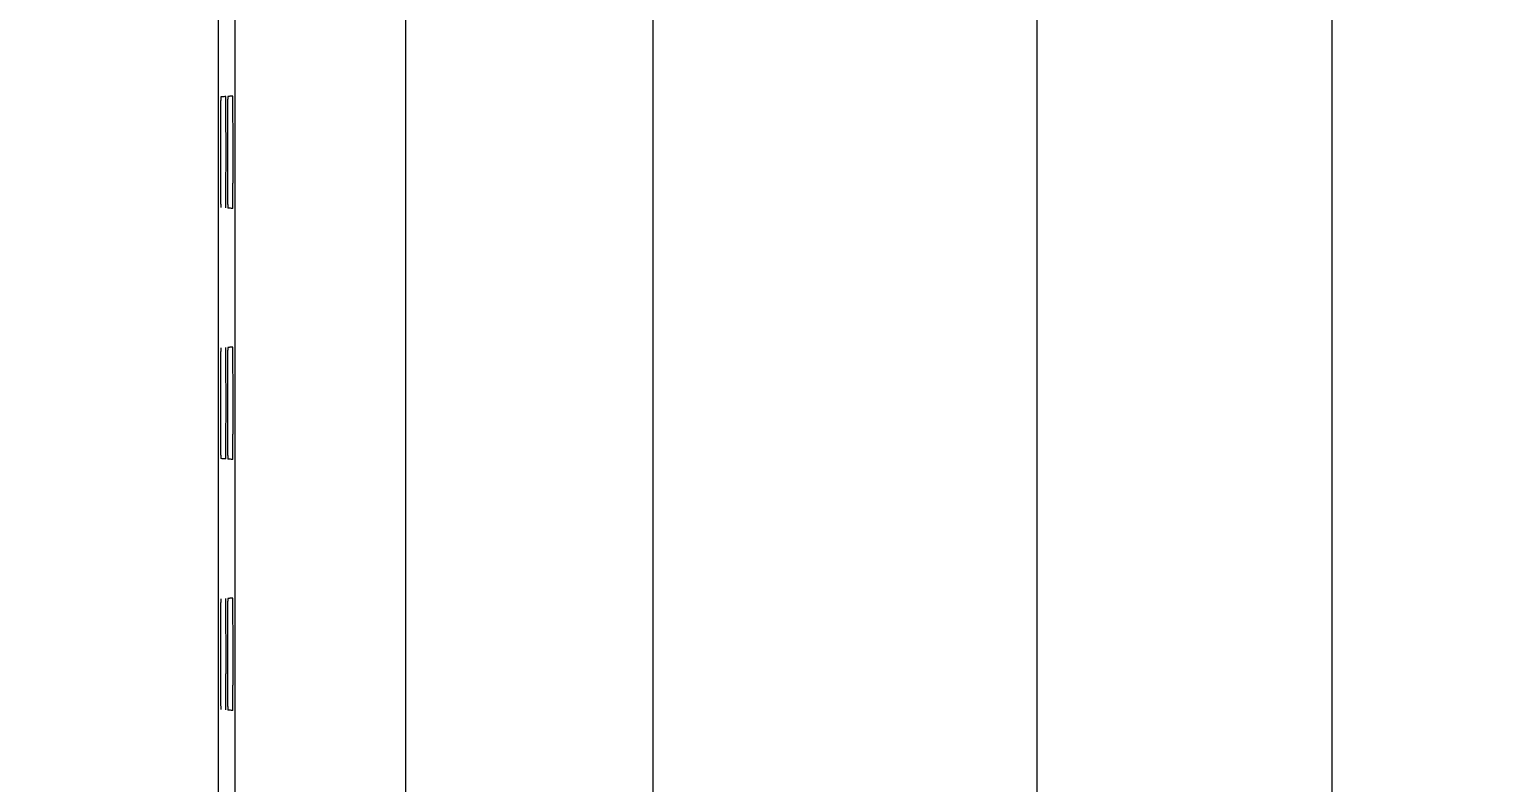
# Model space of a CAD drawing. Header units: millimetres. Extents: x -195 to 1349, y 148 to 750.
# Drawn here: x 1254.91 to 1281.02, y 380.43 to 393.94 of the extents above; entities that cross this region are included whole.
import ezdxf

# ---------------------------------------------------------------- set-up
doc = ezdxf.new("R2010")
doc.units = ezdxf.units.MM
doc.layers.get('0').update_dxf_attribs({"linetype": 'CONTINUOUS'})
doc.layers.get('Defpoints').update_dxf_attribs({"linetype": 'CONTINUOUS'})
doc.layers.add('4', color=7, linetype='CONTINUOUS', true_color=0xffffff)
doc.styles.add('ROMANC', font='romanc.shx', dxfattribs={"bigfont": 'gbcbig.shx'})
doc.dimstyles.new('YanXiu', dxfattribs={"dimtxt": 3.5, "dimasz": 2.2, "dimexe": 0.66, "dimexo": 0.66, "dimgap": 0.66, "dimtad": 0, "dimdec": 1, "dimdsep": 46, "dimtxsty": 'ROMANC', "dimcen": 0, "dimclrd": 131, "dimclre": 131, "dimclrt": 42, "dimazin": 2, "dimtfac": 1, "dimtdec": 1, "dimtofl": 0, "dimtmove": 0, "dimatfit": 3, "dimfxl": 1, "dimlwd": 5, "dimlwe": 5, "dimarcsym": 0})

# ---------------------------------------------------------------- blocks, each defined once
blk = doc.blocks.new('*D57')
at = {"color": 131, "lineweight": 5, "transparency": 16777216}
for p, q in [((1258.018, 492.781), (1285.866, 492.781)), ((1285.206, 490.581), (1285.206, 412.229)), ((1285.206, 319.889), (1285.206, 398.242)), ((1258.693, 317.689), (1285.866, 317.689))]:
    blk.add_line(p, q, dxfattribs=at)
at = {"color": 131, "lineweight": 18, "transparency": 16777216}
for points in [[(1284.839, 490.581), (1285.573, 490.581), (1285.206, 492.781)], [(1284.839, 319.889), (1285.573, 319.889), (1285.206, 317.689)]]:
    blk.add_solid(points, dxfattribs=at)
at = {"layer": 'Defpoints', "color": 0, "lineweight": 18, "transparency": 16777216}
for p in [(1257.358, 492.781), (1258.033, 317.689), (1285.206, 317.689)]:
    blk.add_point(p, dxfattribs=at)
at = {"color": 42, "lineweight": 18, "transparency": 16777216, "insert": (1285.206, 405.235), "char_height": 3.5, "attachment_point": 5, "rotation": 90, "style": 'ROMANC'}
blk.add_mtext('175.1', dxfattribs=at)
blk = doc.blocks.new('*D60')
at = {"color": 131, "lineweight": 5, "transparency": 16777216}
for p, q in [((1251.369, 470.733), (1266.762, 470.733)), ((1266.102, 468.533), (1266.102, 409.729)), ((1266.102, 341.938), (1266.102, 400.742)), ((1250.651, 339.738), (1266.762, 339.738))]:
    blk.add_line(p, q, dxfattribs=at)
at = {"color": 131, "lineweight": 18, "transparency": 16777216}
for points in [[(1265.735, 468.533), (1266.469, 468.533), (1266.102, 470.733)], [(1265.735, 341.938), (1266.469, 341.938), (1266.102, 339.738)]]:
    blk.add_solid(points, dxfattribs=at)
at = {"layer": 'Defpoints', "color": 0, "lineweight": 18, "transparency": 16777216}
for p in [(1250.709, 470.733), (1249.991, 339.738), (1266.102, 339.738)]:
    blk.add_point(p, dxfattribs=at)
at = {"color": 42, "lineweight": 18, "transparency": 16777216, "insert": (1266.102, 405.235), "char_height": 3.5, "attachment_point": 5, "rotation": 90, "style": 'ROMANC'}
blk.add_mtext('131', dxfattribs=at)
blk = doc.blocks.new('*D61')
at = {"color": 131, "lineweight": 5, "transparency": 16777216}
for p, q in [((1248.12, 488.732), (1273.648, 488.732)), ((1272.988, 486.532), (1272.988, 410.145)), ((1272.988, 323.939), (1272.988, 400.325)), ((1248.12, 321.739), (1273.648, 321.739))]:
    blk.add_line(p, q, dxfattribs=at)
at = {"color": 131, "lineweight": 18, "transparency": 16777216}
for points in [[(1272.621, 486.532), (1273.355, 486.532), (1272.988, 488.732)], [(1272.621, 323.939), (1273.355, 323.939), (1272.988, 321.739)]]:
    blk.add_solid(points, dxfattribs=at)
at = {"layer": 'Defpoints', "color": 0, "lineweight": 18, "transparency": 16777216}
for p in [(1247.46, 488.732), (1247.46, 321.739), (1272.988, 321.739)]:
    blk.add_point(p, dxfattribs=at)
at = {"color": 42, "lineweight": 18, "transparency": 16777216, "insert": (1272.988, 405.235), "char_height": 3.5, "attachment_point": 5, "rotation": 90, "style": 'ROMANC'}
blk.add_mtext('167', dxfattribs=at)
blk = doc.blocks.new('*D62')
at = {"color": 131, "lineweight": 5, "transparency": 16777216}
for p, q in [((1256.338, 491.231), (1278.941, 491.231)), ((1278.281, 489.031), (1278.281, 410.145)), ((1278.281, 321.439), (1278.281, 400.325)), ((1257.583, 319.239), (1278.941, 319.239))]:
    blk.add_line(p, q, dxfattribs=at)
at = {"color": 131, "lineweight": 18, "transparency": 16777216}
for points in [[(1277.914, 489.031), (1278.648, 489.031), (1278.281, 491.231)], [(1277.914, 321.439), (1278.648, 321.439), (1278.281, 319.239)]]:
    blk.add_solid(points, dxfattribs=at)
at = {"layer": 'Defpoints', "color": 0, "lineweight": 18, "transparency": 16777216}
for p in [(1255.678, 491.231), (1256.923, 319.239), (1278.281, 319.239)]:
    blk.add_point(p, dxfattribs=at)
at = {"color": 42, "lineweight": 18, "transparency": 16777216, "insert": (1278.281, 405.235), "char_height": 3.5, "attachment_point": 5, "rotation": 90, "style": 'ROMANC'}
blk.add_mtext('172', dxfattribs=at)
blk = doc.blocks.new('*D63')
at = {"color": 131, "lineweight": 5, "transparency": 16777216}
for p, q in [((1244.605, 499.735), (1291.557, 499.735)), ((1290.897, 497.535), (1290.897, 410.145)), ((1290.897, 312.935), (1290.897, 400.325)), ((1244.997, 310.735), (1291.557, 310.735))]:
    blk.add_line(p, q, dxfattribs=at)
at = {"color": 131, "lineweight": 18, "transparency": 16777216}
for points in [[(1290.53, 497.535), (1291.264, 497.535), (1290.897, 499.735)], [(1290.53, 312.935), (1291.264, 312.935), (1290.897, 310.735)]]:
    blk.add_solid(points, dxfattribs=at)
at = {"layer": 'Defpoints', "color": 0, "lineweight": 18, "transparency": 16777216}
for p in [(1243.945, 499.735), (1244.337, 310.735), (1290.897, 310.735)]:
    blk.add_point(p, dxfattribs=at)
at = {"color": 42, "lineweight": 18, "transparency": 16777216, "insert": (1290.897, 405.235), "char_height": 3.5, "attachment_point": 5, "rotation": 90, "style": 'ROMANC'}
blk.add_mtext('189', dxfattribs=at)
blk = doc.blocks.new('*D64')
at = {"color": 131, "lineweight": 5, "transparency": 16777216}
for p, q in [((1260.272, 505.033), (1297.486, 505.033)), ((1296.826, 502.833), (1296.826, 412.645)), ((1296.826, 307.638), (1296.826, 397.825)), ((1259.363, 305.438), (1297.486, 305.438))]:
    blk.add_line(p, q, dxfattribs=at)
at = {"color": 131, "lineweight": 18, "transparency": 16777216}
for points in [[(1296.46, 502.833), (1297.193, 502.833), (1296.826, 505.033)], [(1296.46, 307.638), (1297.193, 307.638), (1296.826, 305.438)]]:
    blk.add_solid(points, dxfattribs=at)
at = {"layer": 'Defpoints', "color": 0, "lineweight": 18, "transparency": 16777216}
for p in [(1259.612, 505.033), (1296.826, 505.033), (1258.703, 305.438)]:
    blk.add_point(p, dxfattribs=at)
at = {"color": 42, "lineweight": 18, "transparency": 16777216, "insert": (1296.826, 405.235), "char_height": 3.5, "attachment_point": 5, "rotation": 90, "style": 'ROMANC'}
blk.add_mtext('199.6', dxfattribs=at)

msp = doc.modelspace()

# ---------------------------------------------------------------- linework, layer by layer
at = {"layer": '4', "color": 7, "linetype": 'Continuous', "lineweight": 18}
for p, q in [((1261.659, 493.431), (1261.659, 317.039)), ((1258.609, 317.689), (1258.609, 492.781))]:
    msp.add_line(p, q, dxfattribs=at)
for points, knots in [([(1258.301, 455.985), (1258.301, 455.879), (1258.301, 455.773), (1258.301, 438.856), (1258.301, 422.046), (1258.301, 388.425), (1258.301, 371.614), (1258.301, 354.698), (1258.301, 354.591), (1258.301, 354.485)], [0, 0, 0, 0, 0.003136, 0.003136, 0.5, 0.5, 0.996864, 0.996864, 1, 1, 1, 1]), ([(1258.348, 392.727), (1258.348, 392.727), (1258.348, 392.721), (1258.347, 392.702), (1258.347, 392.694), (1258.347, 392.675), (1258.347, 392.664), (1258.346, 392.639), (1258.346, 392.612), (1258.346, 392.578), (1258.345, 392.551), (1258.345, 392.542), (1258.345, 392.523), (1258.345, 392.513), (1258.345, 392.481), (1258.345, 392.46), (1258.344, 392.391), (1258.344, 392.341), (1258.344, 392.273), (1258.344, 392.26), (1258.344, 392.232), (1258.344, 392.217), (1258.344, 392.174), (1258.344, 392.145), (1258.344, 392.086), (1258.343, 392.055), (1258.343, 392.009), (1258.343, 391.993), (1258.343, 391.961), (1258.343, 391.945), (1258.343, 391.897), (1258.343, 391.833), (1258.343, 391.769), (1258.343, 391.704), (1258.343, 391.671), (1258.343, 391.623), (1258.343, 391.606), (1258.343, 391.574), (1258.343, 391.494), (1258.343, 391.417), (1258.344, 391.342), (1258.344, 391.327), (1258.344, 391.297), (1258.344, 391.283), (1258.344, 391.239), (1258.344, 391.212), (1258.344, 391.131), (1258.344, 391.081), (1258.345, 391.023), (1258.345, 391.012), (1258.345, 390.99), (1258.345, 390.979), (1258.345, 390.948), (1258.345, 390.929), (1258.346, 390.893), (1258.346, 390.876), (1258.346, 390.846), (1258.346, 390.832), (1258.347, 390.807), (1258.347, 390.785), (1258.347, 390.769), (1258.348, 390.756), (1258.348, 390.751), (1258.348, 390.745), (1258.348, 390.743), (1258.348, 390.743)], [0, 0, 0, 0, 0.0625, 0.0625, 0.09375, 0.09375, 0.125, 0.125, 0.15625, 0.1875, 0.1875, 0.203125, 0.203125, 0.21875, 0.21875, 0.25, 0.25, 0.3125, 0.3125, 0.328125, 0.328125, 0.34375, 0.34375, 0.375, 0.375, 0.40625, 0.40625, 0.421875, 0.421875, 0.4375, 0.4375, 0.46875, 0.5, 0.5, 0.53125, 0.53125, 0.546875, 0.546875, 0.5625, 0.625, 0.625, 0.640625, 0.640625, 0.65625, 0.65625, 0.6875, 0.6875, 0.75, 0.75, 0.765625, 0.765625, 0.78125, 0.78125, 0.8125, 0.8125, 0.84375, 0.84375, 0.875, 0.875, 0.90625, 0.9375, 0.9375, 0.96875, 0.96875, 1, 1, 1, 1]), ([(1258.438, 392.734), (1258.425, 392.733), (1258.413, 392.732), (1258.392, 392.73), (1258.384, 392.73), (1258.366, 392.729), (1258.357, 392.728), (1258.348, 392.727)], [0, 0, 0, 0, 0.406541, 0.406541, 0.703271, 0.703271, 1, 1, 1, 1]), ([(1258.438, 390.737), (1258.438, 390.737), (1258.438, 390.743), (1258.439, 390.762), (1258.439, 390.77), (1258.439, 390.785), (1258.439, 390.79), (1258.439, 390.801), (1258.439, 390.807), (1258.44, 390.825), (1258.44, 390.853), (1258.44, 390.887), (1258.441, 390.914), (1258.441, 390.923), (1258.441, 390.943), (1258.441, 390.953), (1258.441, 390.984), (1258.441, 391.006), (1258.442, 391.075), (1258.442, 391.125), (1258.442, 391.194), (1258.442, 391.208), (1258.442, 391.236), (1258.442, 391.25), (1258.442, 391.293), (1258.442, 391.323), (1258.442, 391.383), (1258.443, 391.413), (1258.443, 391.46), (1258.443, 391.476), (1258.443, 391.508), (1258.443, 391.524), (1258.443, 391.572), (1258.443, 391.637), (1258.443, 391.702), (1258.443, 391.767), (1258.443, 391.8), (1258.443, 391.849), (1258.443, 391.865), (1258.443, 391.898), (1258.443, 391.978), (1258.443, 392.056), (1258.442, 392.132), (1258.442, 392.147), (1258.442, 392.176), (1258.442, 392.191), (1258.442, 392.234), (1258.442, 392.262), (1258.442, 392.344), (1258.442, 392.394), (1258.441, 392.452), (1258.441, 392.464), (1258.441, 392.486), (1258.441, 392.496), (1258.441, 392.527), (1258.441, 392.547), (1258.44, 392.583), (1258.44, 392.6), (1258.44, 392.631), (1258.44, 392.645), (1258.439, 392.67), (1258.439, 392.692), (1258.439, 392.708), (1258.438, 392.721), (1258.438, 392.726), (1258.438, 392.732), (1258.438, 392.734), (1258.438, 392.734)], [0, 0, 0, 0, 0.0625, 0.0625, 0.09375, 0.09375, 0.109375, 0.109375, 0.125, 0.125, 0.15625, 0.1875, 0.1875, 0.203125, 0.203125, 0.21875, 0.21875, 0.25, 0.25, 0.3125, 0.3125, 0.328125, 0.328125, 0.34375, 0.34375, 0.375, 0.375, 0.40625, 0.40625, 0.421875, 0.421875, 0.4375, 0.4375, 0.46875, 0.5, 0.5, 0.53125, 0.53125, 0.546875, 0.546875, 0.5625, 0.625, 0.625, 0.640625, 0.640625, 0.65625, 0.65625, 0.6875, 0.6875, 0.75, 0.75, 0.765625, 0.765625, 0.78125, 0.78125, 0.8125, 0.8125, 0.84375, 0.84375, 0.875, 0.875, 0.90625, 0.9375, 0.9375, 0.96875, 0.96875, 1, 1, 1, 1]), ([(1258.474, 392.736), (1258.474, 392.736), (1258.473, 392.73), (1258.473, 392.711), (1258.473, 392.703), (1258.472, 392.684), (1258.472, 392.672), (1258.472, 392.647), (1258.472, 392.619), (1258.471, 392.586), (1258.471, 392.559), (1258.471, 392.549), (1258.471, 392.53), (1258.471, 392.519), (1258.471, 392.488), (1258.471, 392.466), (1258.47, 392.397), (1258.47, 392.347), (1258.47, 392.278), (1258.47, 392.264), (1258.47, 392.236), (1258.47, 392.222), (1258.469, 392.178), (1258.469, 392.149), (1258.469, 392.089), (1258.469, 392.058), (1258.469, 392.011), (1258.469, 391.995), (1258.469, 391.963), (1258.469, 391.947), (1258.469, 391.899), (1258.469, 391.834), (1258.469, 391.769), (1258.469, 391.704), (1258.469, 391.671), (1258.469, 391.622), (1258.469, 391.605), (1258.469, 391.573), (1258.469, 391.492), (1258.469, 391.414), (1258.469, 391.338), (1258.469, 391.323), (1258.469, 391.293), (1258.469, 391.279), (1258.47, 391.235), (1258.47, 391.207), (1258.47, 391.126), (1258.47, 391.075), (1258.47, 391.017), (1258.471, 391.005), (1258.471, 390.983), (1258.471, 390.973), (1258.471, 390.941), (1258.471, 390.922), (1258.471, 390.886), (1258.471, 390.869), (1258.472, 390.838), (1258.472, 390.824), (1258.472, 390.798), (1258.473, 390.776), (1258.473, 390.76), (1258.473, 390.748), (1258.473, 390.743), (1258.474, 390.736), (1258.474, 390.734), (1258.474, 390.734)], [0, 0, 0, 0, 0.0625, 0.0625, 0.09375, 0.09375, 0.125, 0.125, 0.15625, 0.1875, 0.1875, 0.203125, 0.203125, 0.21875, 0.21875, 0.25, 0.25, 0.3125, 0.3125, 0.328125, 0.328125, 0.34375, 0.34375, 0.375, 0.375, 0.40625, 0.40625, 0.421875, 0.421875, 0.4375, 0.4375, 0.46875, 0.5, 0.5, 0.53125, 0.53125, 0.546875, 0.546875, 0.5625, 0.625, 0.625, 0.640625, 0.640625, 0.65625, 0.65625, 0.6875, 0.6875, 0.75, 0.75, 0.765625, 0.765625, 0.78125, 0.78125, 0.8125, 0.8125, 0.84375, 0.84375, 0.875, 0.875, 0.90625, 0.9375, 0.9375, 0.96875, 0.96875, 1, 1, 1, 1]), ([(1258.563, 392.742), (1258.55, 392.741), (1258.537, 392.741), (1258.514, 392.739), (1258.505, 392.738), (1258.489, 392.737), (1258.481, 392.737), (1258.474, 392.736)], [0, 0, 0, 0, 0.448295, 0.448295, 0.75351, 0.75351, 1, 1, 1, 1]), ([(1258.563, 390.728), (1258.564, 390.728), (1258.564, 390.735), (1258.564, 390.754), (1258.565, 390.762), (1258.565, 390.776), (1258.565, 390.781), (1258.565, 390.793), (1258.565, 390.799), (1258.565, 390.817), (1258.566, 390.846), (1258.566, 390.879), (1258.566, 390.907), (1258.566, 390.916), (1258.566, 390.936), (1258.567, 390.946), (1258.567, 390.978), (1258.567, 391), (1258.567, 391.069), (1258.567, 391.12), (1258.568, 391.189), (1258.568, 391.203), (1258.568, 391.231), (1258.568, 391.246), (1258.568, 391.289), (1258.568, 391.319), (1258.568, 391.38), (1258.568, 391.411), (1258.568, 391.458), (1258.568, 391.474), (1258.568, 391.506), (1258.568, 391.522), (1258.568, 391.571), (1258.569, 391.636), (1258.569, 391.702), (1258.569, 391.767), (1258.569, 391.8), (1258.569, 391.85), (1258.569, 391.866), (1258.568, 391.899), (1258.568, 391.98), (1258.568, 392.059), (1258.568, 392.135), (1258.568, 392.15), (1258.568, 392.18), (1258.568, 392.195), (1258.568, 392.239), (1258.568, 392.267), (1258.567, 392.349), (1258.567, 392.4), (1258.567, 392.459), (1258.567, 392.47), (1258.567, 392.492), (1258.567, 392.503), (1258.566, 392.534), (1258.566, 392.554), (1258.566, 392.591), (1258.566, 392.607), (1258.566, 392.639), (1258.565, 392.653), (1258.565, 392.678), (1258.565, 392.7), (1258.564, 392.716), (1258.564, 392.729), (1258.564, 392.734), (1258.564, 392.741), (1258.563, 392.742), (1258.563, 392.742)], [0, 0, 0, 0, 0.0625, 0.0625, 0.09375, 0.09375, 0.109375, 0.109375, 0.125, 0.125, 0.15625, 0.1875, 0.1875, 0.203125, 0.203125, 0.21875, 0.21875, 0.25, 0.25, 0.3125, 0.3125, 0.328125, 0.328125, 0.34375, 0.34375, 0.375, 0.375, 0.40625, 0.40625, 0.421875, 0.421875, 0.4375, 0.4375, 0.46875, 0.5, 0.5, 0.53125, 0.53125, 0.546875, 0.546875, 0.5625, 0.625, 0.625, 0.640625, 0.640625, 0.65625, 0.65625, 0.6875, 0.6875, 0.75, 0.75, 0.765625, 0.765625, 0.78125, 0.78125, 0.8125, 0.8125, 0.84375, 0.84375, 0.875, 0.875, 0.90625, 0.9375, 0.9375, 0.96875, 0.96875, 1, 1, 1, 1]), ([(1258.563, 390.728), (1258.55, 390.729), (1258.537, 390.73), (1258.514, 390.732), (1258.505, 390.732), (1258.489, 390.733), (1258.481, 390.734), (1258.474, 390.734)], [0, 0, 0, 0, 0.448296, 0.448296, 0.75351, 0.75351, 1, 1, 1, 1]), ([(1258.438, 386.237), (1258.438, 386.237), (1258.438, 386.243), (1258.439, 386.262), (1258.439, 386.27), (1258.439, 386.285), (1258.439, 386.29), (1258.439, 386.301), (1258.439, 386.307), (1258.44, 386.325), (1258.44, 386.353), (1258.44, 386.387), (1258.441, 386.414), (1258.441, 386.423), (1258.441, 386.443), (1258.441, 386.453), (1258.441, 386.484), (1258.441, 386.506), (1258.442, 386.575), (1258.442, 386.625), (1258.442, 386.694), (1258.442, 386.708), (1258.442, 386.736), (1258.442, 386.75), (1258.442, 386.793), (1258.442, 386.823), (1258.442, 386.883), (1258.443, 386.913), (1258.443, 386.96), (1258.443, 386.976), (1258.443, 387.008), (1258.443, 387.024), (1258.443, 387.072), (1258.443, 387.137), (1258.443, 387.202), (1258.443, 387.267), (1258.443, 387.3), (1258.443, 387.349), (1258.443, 387.365), (1258.443, 387.398), (1258.443, 387.478), (1258.443, 387.556), (1258.442, 387.632), (1258.442, 387.647), (1258.442, 387.676), (1258.442, 387.691), (1258.442, 387.734), (1258.442, 387.762), (1258.442, 387.844), (1258.442, 387.894), (1258.441, 387.952), (1258.441, 387.964), (1258.441, 387.986), (1258.441, 387.996), (1258.441, 388.027), (1258.441, 388.047), (1258.44, 388.083), (1258.44, 388.1), (1258.44, 388.131), (1258.44, 388.145), (1258.439, 388.17), (1258.439, 388.192), (1258.439, 388.208), (1258.438, 388.221), (1258.438, 388.226), (1258.438, 388.232), (1258.438, 388.234), (1258.438, 388.234)], [0, 0, 0, 0, 0.0625, 0.0625, 0.09375, 0.09375, 0.109375, 0.109375, 0.125, 0.125, 0.15625, 0.1875, 0.1875, 0.203125, 0.203125, 0.21875, 0.21875, 0.25, 0.25, 0.3125, 0.3125, 0.328125, 0.328125, 0.34375, 0.34375, 0.375, 0.375, 0.40625, 0.40625, 0.421875, 0.421875, 0.4375, 0.4375, 0.46875, 0.5, 0.5, 0.53125, 0.53125, 0.546875, 0.546875, 0.5625, 0.625, 0.625, 0.640625, 0.640625, 0.65625, 0.65625, 0.6875, 0.6875, 0.75, 0.75, 0.765625, 0.765625, 0.78125, 0.78125, 0.8125, 0.8125, 0.84375, 0.84375, 0.875, 0.875, 0.90625, 0.9375, 0.9375, 0.96875, 0.96875, 1, 1, 1, 1]), ([(1258.474, 388.236), (1258.474, 388.236), (1258.473, 388.23), (1258.473, 388.211), (1258.473, 388.203), (1258.472, 388.184), (1258.472, 388.172), (1258.472, 388.147), (1258.472, 388.119), (1258.471, 388.086), (1258.471, 388.059), (1258.471, 388.049), (1258.471, 388.03), (1258.471, 388.019), (1258.471, 387.988), (1258.471, 387.966), (1258.47, 387.897), (1258.47, 387.847), (1258.47, 387.778), (1258.47, 387.764), (1258.47, 387.736), (1258.47, 387.722), (1258.469, 387.678), (1258.469, 387.649), (1258.469, 387.589), (1258.469, 387.558), (1258.469, 387.511), (1258.469, 387.495), (1258.469, 387.463), (1258.469, 387.447), (1258.469, 387.399), (1258.469, 387.334), (1258.469, 387.269), (1258.469, 387.204), (1258.469, 387.171), (1258.469, 387.122), (1258.469, 387.105), (1258.469, 387.073), (1258.469, 386.992), (1258.469, 386.914), (1258.469, 386.838), (1258.469, 386.823), (1258.469, 386.793), (1258.469, 386.779), (1258.47, 386.735), (1258.47, 386.707), (1258.47, 386.626), (1258.47, 386.575), (1258.47, 386.517), (1258.471, 386.505), (1258.471, 386.483), (1258.471, 386.473), (1258.471, 386.441), (1258.471, 386.422), (1258.471, 386.386), (1258.471, 386.369), (1258.472, 386.338), (1258.472, 386.324), (1258.472, 386.298), (1258.473, 386.276), (1258.473, 386.26), (1258.473, 386.248), (1258.473, 386.243), (1258.474, 386.236), (1258.474, 386.234), (1258.474, 386.234)], [0, 0, 0, 0, 0.0625, 0.0625, 0.09375, 0.09375, 0.125, 0.125, 0.15625, 0.1875, 0.1875, 0.203125, 0.203125, 0.21875, 0.21875, 0.25, 0.25, 0.3125, 0.3125, 0.328125, 0.328125, 0.34375, 0.34375, 0.375, 0.375, 0.40625, 0.40625, 0.421875, 0.421875, 0.4375, 0.4375, 0.46875, 0.5, 0.5, 0.53125, 0.53125, 0.546875, 0.546875, 0.5625, 0.625, 0.625, 0.640625, 0.640625, 0.65625, 0.65625, 0.6875, 0.6875, 0.75, 0.75, 0.765625, 0.765625, 0.78125, 0.78125, 0.8125, 0.8125, 0.84375, 0.84375, 0.875, 0.875, 0.90625, 0.9375, 0.9375, 0.96875, 0.96875, 1, 1, 1, 1]), ([(1258.563, 388.242), (1258.55, 388.241), (1258.537, 388.241), (1258.514, 388.239), (1258.505, 388.238), (1258.489, 388.237), (1258.481, 388.237), (1258.474, 388.236)], [0, 0, 0, 0, 0.448295, 0.448295, 0.75351, 0.75351, 1, 1, 1, 1]), ([(1258.563, 386.228), (1258.564, 386.228), (1258.564, 386.235), (1258.564, 386.254), (1258.565, 386.262), (1258.565, 386.276), (1258.565, 386.281), (1258.565, 386.293), (1258.565, 386.299), (1258.565, 386.317), (1258.566, 386.346), (1258.566, 386.379), (1258.566, 386.407), (1258.566, 386.416), (1258.566, 386.436), (1258.567, 386.446), (1258.567, 386.478), (1258.567, 386.5), (1258.567, 386.569), (1258.567, 386.62), (1258.568, 386.689), (1258.568, 386.703), (1258.568, 386.731), (1258.568, 386.746), (1258.568, 386.789), (1258.568, 386.819), (1258.568, 386.88), (1258.568, 386.911), (1258.568, 386.958), (1258.568, 386.974), (1258.568, 387.006), (1258.568, 387.022), (1258.568, 387.071), (1258.569, 387.136), (1258.569, 387.202), (1258.569, 387.267), (1258.569, 387.3), (1258.569, 387.35), (1258.569, 387.366), (1258.568, 387.399), (1258.568, 387.48), (1258.568, 387.559), (1258.568, 387.635), (1258.568, 387.65), (1258.568, 387.68), (1258.568, 387.695), (1258.568, 387.739), (1258.568, 387.767), (1258.567, 387.849), (1258.567, 387.9), (1258.567, 387.959), (1258.567, 387.97), (1258.567, 387.992), (1258.567, 388.003), (1258.566, 388.034), (1258.566, 388.054), (1258.566, 388.091), (1258.566, 388.107), (1258.566, 388.139), (1258.565, 388.153), (1258.565, 388.178), (1258.565, 388.2), (1258.564, 388.216), (1258.564, 388.229), (1258.564, 388.234), (1258.564, 388.241), (1258.563, 388.242), (1258.563, 388.242)], [0, 0, 0, 0, 0.0625, 0.0625, 0.09375, 0.09375, 0.109375, 0.109375, 0.125, 0.125, 0.15625, 0.1875, 0.1875, 0.203125, 0.203125, 0.21875, 0.21875, 0.25, 0.25, 0.3125, 0.3125, 0.328125, 0.328125, 0.34375, 0.34375, 0.375, 0.375, 0.40625, 0.40625, 0.421875, 0.421875, 0.4375, 0.4375, 0.46875, 0.5, 0.5, 0.53125, 0.53125, 0.546875, 0.546875, 0.5625, 0.625, 0.625, 0.640625, 0.640625, 0.65625, 0.65625, 0.6875, 0.6875, 0.75, 0.75, 0.765625, 0.765625, 0.78125, 0.78125, 0.8125, 0.8125, 0.84375, 0.84375, 0.875, 0.875, 0.90625, 0.9375, 0.9375, 0.96875, 0.96875, 1, 1, 1, 1]), ([(1258.348, 388.227), (1258.348, 388.227), (1258.348, 388.221), (1258.347, 388.202), (1258.347, 388.194), (1258.347, 388.175), (1258.347, 388.164), (1258.346, 388.139), (1258.346, 388.112), (1258.346, 388.078), (1258.345, 388.051), (1258.345, 388.042), (1258.345, 388.023), (1258.345, 388.013), (1258.345, 387.981), (1258.345, 387.96), (1258.344, 387.891), (1258.344, 387.841), (1258.344, 387.773), (1258.344, 387.76), (1258.344, 387.732), (1258.344, 387.717), (1258.344, 387.674), (1258.344, 387.645), (1258.344, 387.586), (1258.343, 387.555), (1258.343, 387.509), (1258.343, 387.493), (1258.343, 387.461), (1258.343, 387.445), (1258.343, 387.397), (1258.343, 387.333), (1258.343, 387.269), (1258.343, 387.204), (1258.343, 387.171), (1258.343, 387.123), (1258.343, 387.106), (1258.343, 387.074), (1258.343, 386.994), (1258.343, 386.917), (1258.344, 386.842), (1258.344, 386.827), (1258.344, 386.797), (1258.344, 386.783), (1258.344, 386.739), (1258.344, 386.712), (1258.344, 386.631), (1258.344, 386.581), (1258.345, 386.523), (1258.345, 386.512), (1258.345, 386.49), (1258.345, 386.479), (1258.345, 386.448), (1258.345, 386.429), (1258.346, 386.393), (1258.346, 386.376), (1258.346, 386.346), (1258.346, 386.332), (1258.347, 386.307), (1258.347, 386.285), (1258.347, 386.269), (1258.348, 386.256), (1258.348, 386.251), (1258.348, 386.245), (1258.348, 386.243), (1258.348, 386.243)], [0, 0, 0, 0, 0.0625, 0.0625, 0.09375, 0.09375, 0.125, 0.125, 0.15625, 0.1875, 0.1875, 0.203125, 0.203125, 0.21875, 0.21875, 0.25, 0.25, 0.3125, 0.3125, 0.328125, 0.328125, 0.34375, 0.34375, 0.375, 0.375, 0.40625, 0.40625, 0.421875, 0.421875, 0.4375, 0.4375, 0.46875, 0.5, 0.5, 0.53125, 0.53125, 0.546875, 0.546875, 0.5625, 0.625, 0.625, 0.640625, 0.640625, 0.65625, 0.65625, 0.6875, 0.6875, 0.75, 0.75, 0.765625, 0.765625, 0.78125, 0.78125, 0.8125, 0.8125, 0.84375, 0.84375, 0.875, 0.875, 0.90625, 0.9375, 0.9375, 0.96875, 0.96875, 1, 1, 1, 1]), ([(1258.438, 386.237), (1258.425, 386.238), (1258.413, 386.239), (1258.392, 386.24), (1258.384, 386.241), (1258.366, 386.242), (1258.357, 386.243), (1258.348, 386.243)], [0, 0, 0, 0, 0.406541, 0.406541, 0.703271, 0.703271, 1, 1, 1, 1]), ([(1258.563, 386.228), (1258.55, 386.229), (1258.537, 386.23), (1258.514, 386.232), (1258.505, 386.232), (1258.489, 386.233), (1258.481, 386.234), (1258.474, 386.234)], [0, 0, 0, 0, 0.448296, 0.448296, 0.75351, 0.75351, 1, 1, 1, 1]), ([(1258.348, 383.727), (1258.348, 383.727), (1258.348, 383.721), (1258.347, 383.702), (1258.347, 383.694), (1258.347, 383.675), (1258.347, 383.664), (1258.346, 383.639), (1258.346, 383.612), (1258.346, 383.578), (1258.345, 383.551), (1258.345, 383.542), (1258.345, 383.523), (1258.345, 383.513), (1258.345, 383.481), (1258.345, 383.46), (1258.344, 383.391), (1258.344, 383.341), (1258.344, 383.273), (1258.344, 383.26), (1258.344, 383.232), (1258.344, 383.217), (1258.344, 383.174), (1258.344, 383.145), (1258.344, 383.086), (1258.343, 383.055), (1258.343, 383.009), (1258.343, 382.993), (1258.343, 382.961), (1258.343, 382.945), (1258.343, 382.897), (1258.343, 382.833), (1258.343, 382.769), (1258.343, 382.704), (1258.343, 382.671), (1258.343, 382.623), (1258.343, 382.606), (1258.343, 382.574), (1258.343, 382.494), (1258.343, 382.417), (1258.344, 382.342), (1258.344, 382.327), (1258.344, 382.297), (1258.344, 382.283), (1258.344, 382.239), (1258.344, 382.212), (1258.344, 382.131), (1258.344, 382.081), (1258.345, 382.023), (1258.345, 382.012), (1258.345, 381.99), (1258.345, 381.979), (1258.345, 381.948), (1258.345, 381.929), (1258.346, 381.893), (1258.346, 381.876), (1258.346, 381.846), (1258.346, 381.832), (1258.347, 381.807), (1258.347, 381.785), (1258.347, 381.769), (1258.348, 381.756), (1258.348, 381.751), (1258.348, 381.745), (1258.348, 381.743), (1258.348, 381.743)], [0, 0, 0, 0, 0.0625, 0.0625, 0.09375, 0.09375, 0.125, 0.125, 0.15625, 0.1875, 0.1875, 0.203125, 0.203125, 0.21875, 0.21875, 0.25, 0.25, 0.3125, 0.3125, 0.328125, 0.328125, 0.34375, 0.34375, 0.375, 0.375, 0.40625, 0.40625, 0.421875, 0.421875, 0.4375, 0.4375, 0.46875, 0.5, 0.5, 0.53125, 0.53125, 0.546875, 0.546875, 0.5625, 0.625, 0.625, 0.640625, 0.640625, 0.65625, 0.65625, 0.6875, 0.6875, 0.75, 0.75, 0.765625, 0.765625, 0.78125, 0.78125, 0.8125, 0.8125, 0.84375, 0.84375, 0.875, 0.875, 0.90625, 0.9375, 0.9375, 0.96875, 0.96875, 1, 1, 1, 1]), ([(1258.438, 381.737), (1258.438, 381.737), (1258.438, 381.743), (1258.439, 381.762), (1258.439, 381.77), (1258.439, 381.785), (1258.439, 381.79), (1258.439, 381.801), (1258.439, 381.807), (1258.44, 381.825), (1258.44, 381.853), (1258.44, 381.887), (1258.441, 381.914), (1258.441, 381.923), (1258.441, 381.943), (1258.441, 381.953), (1258.441, 381.984), (1258.441, 382.006), (1258.442, 382.075), (1258.442, 382.125), (1258.442, 382.194), (1258.442, 382.208), (1258.442, 382.236), (1258.442, 382.25), (1258.442, 382.293), (1258.442, 382.323), (1258.442, 382.383), (1258.443, 382.413), (1258.443, 382.46), (1258.443, 382.476), (1258.443, 382.508), (1258.443, 382.524), (1258.443, 382.572), (1258.443, 382.637), (1258.443, 382.702), (1258.443, 382.767), (1258.443, 382.8), (1258.443, 382.849), (1258.443, 382.865), (1258.443, 382.898), (1258.443, 382.978), (1258.443, 383.056), (1258.442, 383.132), (1258.442, 383.147), (1258.442, 383.176), (1258.442, 383.191), (1258.442, 383.234), (1258.442, 383.262), (1258.442, 383.344), (1258.442, 383.394), (1258.441, 383.452), (1258.441, 383.464), (1258.441, 383.486), (1258.441, 383.496), (1258.441, 383.527), (1258.441, 383.547), (1258.44, 383.583), (1258.44, 383.6), (1258.44, 383.631), (1258.44, 383.645), (1258.439, 383.67), (1258.439, 383.692), (1258.439, 383.708), (1258.438, 383.721), (1258.438, 383.726), (1258.438, 383.732), (1258.438, 383.734), (1258.438, 383.734)], [0, 0, 0, 0, 0.0625, 0.0625, 0.09375, 0.09375, 0.109375, 0.109375, 0.125, 0.125, 0.15625, 0.1875, 0.1875, 0.203125, 0.203125, 0.21875, 0.21875, 0.25, 0.25, 0.3125, 0.3125, 0.328125, 0.328125, 0.34375, 0.34375, 0.375, 0.375, 0.40625, 0.40625, 0.421875, 0.421875, 0.4375, 0.4375, 0.46875, 0.5, 0.5, 0.53125, 0.53125, 0.546875, 0.546875, 0.5625, 0.625, 0.625, 0.640625, 0.640625, 0.65625, 0.65625, 0.6875, 0.6875, 0.75, 0.75, 0.765625, 0.765625, 0.78125, 0.78125, 0.8125, 0.8125, 0.84375, 0.84375, 0.875, 0.875, 0.90625, 0.9375, 0.9375, 0.96875, 0.96875, 1, 1, 1, 1]), ([(1258.474, 383.736), (1258.474, 383.736), (1258.473, 383.73), (1258.473, 383.711), (1258.473, 383.703), (1258.472, 383.684), (1258.472, 383.672), (1258.472, 383.647), (1258.472, 383.619), (1258.471, 383.586), (1258.471, 383.559), (1258.471, 383.549), (1258.471, 383.53), (1258.471, 383.519), (1258.471, 383.488), (1258.471, 383.466), (1258.47, 383.397), (1258.47, 383.347), (1258.47, 383.278), (1258.47, 383.264), (1258.47, 383.236), (1258.47, 383.222), (1258.469, 383.178), (1258.469, 383.149), (1258.469, 383.089), (1258.469, 383.058), (1258.469, 383.011), (1258.469, 382.995), (1258.469, 382.963), (1258.469, 382.947), (1258.469, 382.899), (1258.469, 382.834), (1258.469, 382.769), (1258.469, 382.704), (1258.469, 382.671), (1258.469, 382.622), (1258.469, 382.605), (1258.469, 382.573), (1258.469, 382.492), (1258.469, 382.414), (1258.469, 382.338), (1258.469, 382.323), (1258.469, 382.293), (1258.469, 382.279), (1258.47, 382.235), (1258.47, 382.207), (1258.47, 382.126), (1258.47, 382.075), (1258.47, 382.017), (1258.471, 382.005), (1258.471, 381.983), (1258.471, 381.973), (1258.471, 381.941), (1258.471, 381.922), (1258.471, 381.886), (1258.471, 381.869), (1258.472, 381.838), (1258.472, 381.824), (1258.472, 381.798), (1258.473, 381.776), (1258.473, 381.76), (1258.473, 381.748), (1258.473, 381.743), (1258.474, 381.736), (1258.474, 381.734), (1258.474, 381.734)], [0, 0, 0, 0, 0.0625, 0.0625, 0.09375, 0.09375, 0.125, 0.125, 0.15625, 0.1875, 0.1875, 0.203125, 0.203125, 0.21875, 0.21875, 0.25, 0.25, 0.3125, 0.3125, 0.328125, 0.328125, 0.34375, 0.34375, 0.375, 0.375, 0.40625, 0.40625, 0.421875, 0.421875, 0.4375, 0.4375, 0.46875, 0.5, 0.5, 0.53125, 0.53125, 0.546875, 0.546875, 0.5625, 0.625, 0.625, 0.640625, 0.640625, 0.65625, 0.65625, 0.6875, 0.6875, 0.75, 0.75, 0.765625, 0.765625, 0.78125, 0.78125, 0.8125, 0.8125, 0.84375, 0.84375, 0.875, 0.875, 0.90625, 0.9375, 0.9375, 0.96875, 0.96875, 1, 1, 1, 1]), ([(1258.563, 383.742), (1258.55, 383.741), (1258.537, 383.741), (1258.514, 383.739), (1258.505, 383.738), (1258.489, 383.737), (1258.481, 383.737), (1258.474, 383.736)], [0, 0, 0, 0, 0.448295, 0.448295, 0.75351, 0.75351, 1, 1, 1, 1]), ([(1258.563, 381.728), (1258.564, 381.728), (1258.564, 381.735), (1258.564, 381.754), (1258.565, 381.762), (1258.565, 381.776), (1258.565, 381.781), (1258.565, 381.793), (1258.565, 381.799), (1258.565, 381.817), (1258.566, 381.846), (1258.566, 381.879), (1258.566, 381.907), (1258.566, 381.916), (1258.566, 381.936), (1258.567, 381.946), (1258.567, 381.978), (1258.567, 382), (1258.567, 382.069), (1258.567, 382.12), (1258.568, 382.189), (1258.568, 382.203), (1258.568, 382.231), (1258.568, 382.246), (1258.568, 382.289), (1258.568, 382.319), (1258.568, 382.38), (1258.568, 382.411), (1258.568, 382.458), (1258.568, 382.474), (1258.568, 382.506), (1258.568, 382.522), (1258.568, 382.571), (1258.569, 382.636), (1258.569, 382.702), (1258.569, 382.767), (1258.569, 382.8), (1258.569, 382.85), (1258.569, 382.866), (1258.568, 382.899), (1258.568, 382.98), (1258.568, 383.059), (1258.568, 383.135), (1258.568, 383.15), (1258.568, 383.18), (1258.568, 383.195), (1258.568, 383.239), (1258.568, 383.267), (1258.567, 383.349), (1258.567, 383.4), (1258.567, 383.459), (1258.567, 383.47), (1258.567, 383.492), (1258.567, 383.503), (1258.566, 383.534), (1258.566, 383.554), (1258.566, 383.591), (1258.566, 383.607), (1258.566, 383.639), (1258.565, 383.653), (1258.565, 383.678), (1258.565, 383.7), (1258.564, 383.716), (1258.564, 383.729), (1258.564, 383.734), (1258.564, 383.741), (1258.563, 383.742), (1258.563, 383.742)], [0, 0, 0, 0, 0.0625, 0.0625, 0.09375, 0.09375, 0.109375, 0.109375, 0.125, 0.125, 0.15625, 0.1875, 0.1875, 0.203125, 0.203125, 0.21875, 0.21875, 0.25, 0.25, 0.3125, 0.3125, 0.328125, 0.328125, 0.34375, 0.34375, 0.375, 0.375, 0.40625, 0.40625, 0.421875, 0.421875, 0.4375, 0.4375, 0.46875, 0.5, 0.5, 0.53125, 0.53125, 0.546875, 0.546875, 0.5625, 0.625, 0.625, 0.640625, 0.640625, 0.65625, 0.65625, 0.6875, 0.6875, 0.75, 0.75, 0.765625, 0.765625, 0.78125, 0.78125, 0.8125, 0.8125, 0.84375, 0.84375, 0.875, 0.875, 0.90625, 0.9375, 0.9375, 0.96875, 0.96875, 1, 1, 1, 1]), ([(1258.563, 381.728), (1258.55, 381.729), (1258.537, 381.73), (1258.514, 381.732), (1258.505, 381.732), (1258.489, 381.733), (1258.481, 381.734), (1258.474, 381.734)], [0, 0, 0, 0, 0.448296, 0.448296, 0.75351, 0.75351, 1, 1, 1, 1])]:
    msp.add_open_spline(points, degree=3, knots=knots, dxfattribs=at)

# ---------------------------------------------------------------- dimensions: what is measured, and where the dimension line sits
at = {"lineweight": 18}
for base, p1, p2, picture, middle in [((1296.826, 505.033), (1258.703, 305.438), (1259.612, 505.033), '*D64', (1296.826, 405.235)), ((1278.281, 319.239), (1255.678, 491.231), (1256.923, 319.239), '*D62', (1278.281, 405.235)), ((1272.988, 321.739), (1247.46, 488.732), (1247.46, 321.739), '*D61', (1272.988, 405.235)), ((1266.102, 339.738), (1250.709, 470.733), (1249.991, 339.738), '*D60', (1266.102, 405.235))]:
    dim = msp.add_linear_dim(base=base, p1=p1, p2=p2, angle=90, dimstyle='YanXiu', dxfattribs=at)
    dim.commit()
    dim.dimension.update_dxf_attribs({"geometry": picture, "text_midpoint": middle})
for base, p1, p2, picture, middle in [((1290.897, 310.735), (1243.945, 499.735), (1244.337, 310.735), '*D63', (1290.897, 405.235)), ((1285.206, 317.689), (1257.358, 492.781), (1258.033, 317.689), '*D57', (1285.206, 405.235))]:
    dim = msp.add_linear_dim(base=base, p1=p1, p2=p2, angle=90, dimstyle='YanXiu', dxfattribs=at)
    dim.commit()
    dim.dimension.update_dxf_attribs({"geometry": picture, "text_midpoint": middle, "dimtype": 160})

doc.saveas('drawing.dxf')
